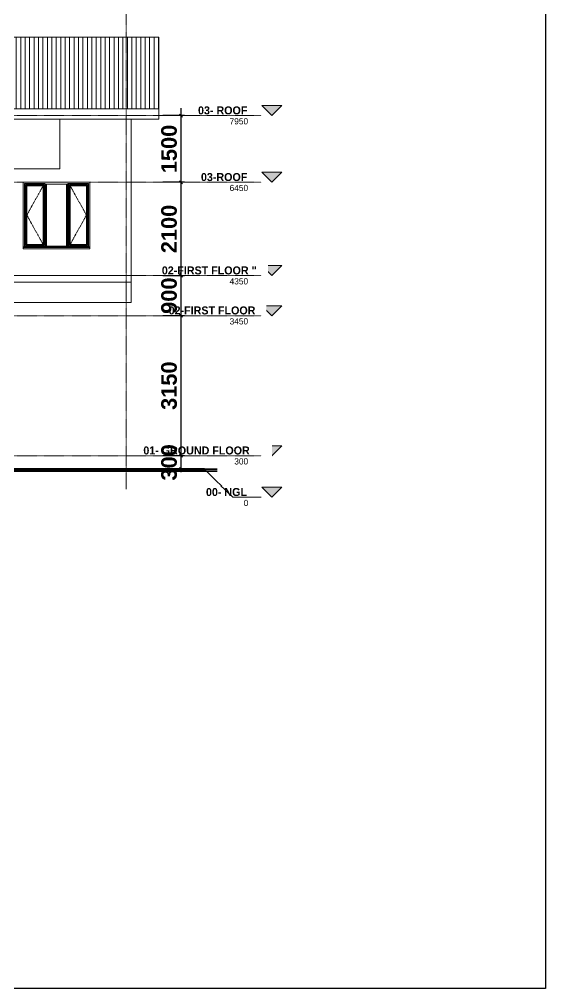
# Model space of a CAD drawing. Header units: inches. Extents: x 22 to 382261, y 22 to 371281.
# Drawn here: x 246451 to 258290, y 100501 to 122303 of the extents above; entities that cross this region are included whole.
import ezdxf

# ---------------------------------------------------------------- set-up
doc = ezdxf.new("R2010")
doc.units = ezdxf.units.IN
doc.header["$MEASUREMENT"] = 0
doc.linetypes.add('Centre', pattern=[31.75, 6.35, -4.7625, 15.875, -4.7625])
doc.linetypes.add('Grid Line 1_2_', pattern=[22.225, 12.7, -3.175, 3.175, -3.175])
for name, color, linetype, lineweight in [('A-ANNO-DIMS', 211, 'Continuous', 9), ('A-DETL', 90, 'Continuous', 9), ('A-DETL-GENF', 92, 'Continuous', 9), ('A-DETL-THIN', 151, 'Continuous', 9), ('A-FLOR', 192, 'Continuous', 9), ('A-FLOR-LEVL', 51, 'Continuous', 9), ('A-GLAZ', 151, 'Continuous', 9), ('A-ROOF-OTLN', 132, 'Continuous', 9), ('I-WALL', 2, 'Continuous', 9), ('S-GRID', 1, 'Continuous', 9)]:
    doc.layers.add(name, color=color, linetype=linetype, lineweight=lineweight)
doc.styles.add('Arial_B', font='arialbd.ttf', dxfattribs={"height": 350.793651})
doc.styles.add('Century Gothic', font='GOTHIC.TTF', dxfattribs={"height": 255})
doc.styles.add('Century Gothic_B', font='GOTHICB.TTF', dxfattribs={"height": 510})
doc.dimstyles.new('2', dxfattribs={"dimscale": 304.8, "dimtxt": 346.888196, "dimasz": 0.221354, "dimexe": 1.338583, "dimexo": 0.0625, "dimgap": 0.278871, "dimtad": 1, "dimdec": 0, "dimzin": 0, "dimdsep": 46, "dimtxsty": 'Arial_B', "dimblk1": 'OBLIQUE', "dimblk2": 'OBLIQUE', "dimsah": 1, "dimcen": 0.09, "dimdle": 0.557743, "dimazin": 0, "dimtfac": 1, "dimtdec": 4, "dimtix": 1, "dimtmove": 0, "dimatfit": 3, "dimfxl": 0.557743, "dimfxlon": 1, "dimtvp": 1, "dimtolj": 1, "dimtzin": 0, "dimarcsym": 2})

# ---------------------------------------------------------------- blocks, each defined once
blk = doc.blocks.new('Casement - Plain-Triple _UK_ - W07 Casement - Plain-Triple _UK_-853037-Right Side Elevation - Callout 1')
at = {"layer": 'A-GLAZ'}
for p, q in [((20553, 5003), (20553, 6420)), ((20564, 6409), (20553, 6420)), ((20553, 6420), (21018, 6420)), ((20553, 6420), (20553, 5003)), ((21018, 6420), (20553, 6420)), ((20564, 5014), (20564, 6409)), ((21008, 6409), (20564, 6409)), ((20603, 6370), (20586, 6387)), ((20586, 6387), (20586, 5036)), ((20986, 6387), (20586, 6387)), ((20603, 6370), (20603, 5053)), ((20968, 6370), (20603, 6370)), ((20603, 5053), (20603, 6370)), ((20603, 6370), (20968, 6370)), ((20986, 6387), (20968, 6370)), ((20968, 5053), (20968, 6370)), ((20968, 6370), (20968, 5053)), ((20986, 5036), (20986, 6387)), ((21018, 6420), (21008, 6409)), ((21008, 6409), (21008, 5014)), ((21018, 6420), (21018, 5003)), ((21018, 5003), (21018, 6420)), ((21508, 6410), (21038, 6410)), ((21038, 6410), (21038, 5013)), ((21048, 5013), (21048, 6410)), ((21048, 6410), (21498, 6410)), ((21498, 6410), (21498, 5013)), ((21508, 5013), (21508, 6410)), ((21528, 6420), (21993, 6420)), ((21528, 5003), (21528, 6420)), ((21528, 6420), (21540, 6408)), ((21528, 6420), (21528, 5003)), ((21993, 6420), (21528, 6420)), ((21540, 6408), (21982, 6408)), ((21540, 6408), (21540, 5015)), ((21962, 6389), (21559, 6389)), ((21559, 5034), (21559, 6389)), ((21559, 6389), (21578, 6370)), ((21943, 6370), (21578, 6370)), ((21578, 6370), (21578, 5053)), ((21578, 6370), (21578, 5053)), ((21943, 6370), (21578, 6370)), ((21943, 6370), (21962, 6389)), ((21943, 5053), (21943, 6370)), ((21943, 5053), (21943, 6370)), ((21962, 5034), (21962, 6389)), ((21982, 6408), (21993, 6420)), ((21982, 6408), (21982, 5015)), ((21993, 6420), (21993, 5003)), ((21993, 5003), (21993, 6420)), ((20603, 5053), (20586, 5036)), ((20586, 5036), (20986, 5036)), ((20603, 5053), (20968, 5053)), ((20968, 5053), (20603, 5053)), ((20968, 5053), (20986, 5036)), ((21540, 5015), (21528, 5003)), ((21540, 5015), (21982, 5015)), ((21578, 5053), (21559, 5034)), ((21559, 5034), (21962, 5034)), ((21578, 5053), (21943, 5053)), ((21578, 5053), (21943, 5053)), ((21943, 5053), (21962, 5034)), ((21982, 5015), (21993, 5003)), ((20523, 5001), (22023, 5001)), ((22023, 5000), (20523, 5000)), ((22023, 4995), (20523, 4995)), ((20523, 4984), (20523, 4989)), ((20523, 4950), (20523, 4984)), ((22023, 4984), (20523, 4984)), ((22023, 4950), (20523, 4950)), ((21998, 4984), (20548, 4984)), ((20564, 5014), (20553, 5003)), ((21018, 5003), (20553, 5003)), ((20553, 5003), (21018, 5003)), ((21008, 5014), (20564, 5014)), ((21008, 5014), (21018, 5003)), ((21038, 5013), (21508, 5013)), ((21498, 5013), (21048, 5013)), ((21993, 5003), (21528, 5003)), ((21528, 5003), (21993, 5003)), ((22023, 4989), (22023, 4984)), ((22023, 4984), (22023, 4950))]:
    blk.add_line(p, q, dxfattribs=at)
at = {"layer": 'A-GLAZ', "linetype": 'Centre'}
for p, q in [((20968, 6370), (20603, 5712)), ((21578, 6370), (21943, 5712)), ((20968, 5053), (20603, 5712)), ((21578, 5053), (21943, 5712))]:
    blk.add_line(p, q, dxfattribs=at)
blk = doc.blocks.new('Level - Level Head - Circle 2-744587-Right Side Elevation - Callout 1')
at = {"layer": 'A-FLOR-LEVL'}
blk.add_hatch(color=256, dxfattribs=at).paths.add_polyline_path([(25887, -410), (26336, -410), (26111, -635)])
for p, q in [((25887, -410), (26111, -635)), ((26336, -410), (25887, -410)), ((26111, -635), (26336, -410))]:
    blk.add_line(p, q, dxfattribs=at)
blk = doc.blocks.new('_Oblique')
at = {"color": 0, "linetype": 'ByBlock', "lineweight": -2}
blk.add_line((-0.5, -0.5), (0.5, 0.5), dxfattribs=at)
blk = doc.blocks.new('*D4906')
at = {"layer": 'A-ANNO-DIMS', "color": 0, "lineweight": -2, "transparency": 16777216}
for p, q in [((250165, 120138), (249677, 120138)), ((250085, 120308), (250085, 118468)), ((250165, 118638), (249677, 118638))]:
    blk.add_line(p, q, dxfattribs=at)
at = {"layer": 'Defpoints', "color": 0, "transparency": 16777216}
for p in [(250185, 120138), (250085, 118638), (250185, 118638)]:
    blk.add_point(p, dxfattribs=at)
at = {"layer": 'A-ANNO-DIMS', "color": 0, "lineweight": -2, "transparency": 16777216, "xscale": 67.46874999999999, "yscale": 67.46874999999999, "zscale": 67.46874999999999}
for p, rotation in [((250085, 120138), 90), ((250085, 118638), 270)]:
    blk.add_blockref('_Oblique', p, dxfattribs=dict(at, rotation=rotation))
at = {"layer": 'A-ANNO-DIMS', "color": 0, "transparency": 16777216, "insert": (249820, 119388), "char_height": 350.8, "width": 746.25, "attachment_point": 5, "rotation": 90, "style": 'Arial_B'}
blk.add_mtext('\\A1;1500', dxfattribs=at)
blk = doc.blocks.new('*D4907')
at = {"layer": 'A-ANNO-DIMS', "color": 0, "lineweight": -2, "transparency": 16777216}
for p, q in [((250165, 118638), (249677, 118638)), ((250085, 118808), (250085, 116368)), ((250165, 116538), (249677, 116538))]:
    blk.add_line(p, q, dxfattribs=at)
at = {"layer": 'Defpoints', "color": 0, "transparency": 16777216}
for p in [(250185, 118638), (250085, 116538), (250185, 116538)]:
    blk.add_point(p, dxfattribs=at)
at = {"layer": 'A-ANNO-DIMS', "color": 0, "lineweight": -2, "transparency": 16777216, "xscale": 67.46874999999999, "yscale": 67.46874999999999, "zscale": 67.46874999999999}
for p, rotation in [((250085, 118638), 90), ((250085, 116538), 270)]:
    blk.add_blockref('_Oblique', p, dxfattribs=dict(at, rotation=rotation))
at = {"layer": 'A-ANNO-DIMS', "color": 0, "transparency": 16777216, "insert": (249820, 117588), "char_height": 350.8, "width": 746.25, "attachment_point": 5, "rotation": 90, "style": 'Arial_B'}
blk.add_mtext('\\A1;2100', dxfattribs=at)
blk = doc.blocks.new('*D4908')
at = {"layer": 'A-ANNO-DIMS', "color": 0, "lineweight": -2, "transparency": 16777216}
for p, q in [((250165, 116538), (249677, 116538)), ((250085, 116538), (250085, 116606)), ((250085, 116538), (250085, 115638)), ((250165, 115638), (249677, 115638)), ((250085, 115638), (250085, 115571))]:
    blk.add_line(p, q, dxfattribs=at)
at = {"layer": 'Defpoints', "color": 0, "transparency": 16777216}
for p in [(250185, 116538), (250085, 115638), (250185, 115638)]:
    blk.add_point(p, dxfattribs=at)
at = {"layer": 'A-ANNO-DIMS', "color": 0, "lineweight": -2, "transparency": 16777216, "xscale": 67.46874999999999, "yscale": 67.46874999999999, "zscale": 67.46874999999999}
for p, rotation in [((250085, 116538), 270), ((250085, 115638), 90)]:
    blk.add_blockref('_Oblique', p, dxfattribs=dict(at, rotation=rotation))
at = {"layer": 'A-ANNO-DIMS', "color": 0, "transparency": 16777216, "insert": (249820, 116088), "char_height": 350.8, "width": 559.69, "attachment_point": 5, "rotation": 90, "style": 'Arial_B'}
blk.add_mtext('\\A1;900', dxfattribs=at)
blk = doc.blocks.new('*D4909')
at = {"layer": 'A-ANNO-DIMS', "color": 0, "lineweight": -2, "transparency": 16777216}
for p, q in [((250085, 115808), (250085, 112318)), ((250165, 115638), (249677, 115638)), ((250165, 112488), (249677, 112488))]:
    blk.add_line(p, q, dxfattribs=at)
at = {"layer": 'Defpoints', "color": 0, "transparency": 16777216}
for p in [(250185, 115638), (250085, 112488), (250185, 112488)]:
    blk.add_point(p, dxfattribs=at)
at = {"layer": 'A-ANNO-DIMS', "color": 0, "lineweight": -2, "transparency": 16777216, "xscale": 67.46874999999999, "yscale": 67.46874999999999, "zscale": 67.46874999999999}
for p, rotation in [((250085, 115638), 90), ((250085, 112488), 270)]:
    blk.add_blockref('_Oblique', p, dxfattribs=dict(at, rotation=rotation))
at = {"layer": 'A-ANNO-DIMS', "color": 0, "transparency": 16777216, "insert": (249820, 114063), "char_height": 350.8, "width": 746.25, "attachment_point": 5, "rotation": 90, "style": 'Arial_B'}
blk.add_mtext('\\A1;3150', dxfattribs=at)
blk = doc.blocks.new('*D4910')
at = {"layer": 'A-ANNO-DIMS', "color": 0, "lineweight": -2, "transparency": 16777216}
for p, q in [((250085, 112488), (250085, 112556)), ((250165, 112488), (249677, 112488)), ((250085, 112488), (250085, 112188)), ((250165, 112188), (249677, 112188)), ((250085, 112188), (250085, 112121))]:
    blk.add_line(p, q, dxfattribs=at)
at = {"layer": 'Defpoints', "color": 0, "transparency": 16777216}
for p in [(250185, 112488), (250085, 112188), (250185, 112188)]:
    blk.add_point(p, dxfattribs=at)
at = {"layer": 'A-ANNO-DIMS', "color": 0, "lineweight": -2, "transparency": 16777216, "xscale": 67.46874999999999, "yscale": 67.46874999999999, "zscale": 67.46874999999999}
for p, rotation in [((250085, 112488), 270), ((250085, 112188), 90)]:
    blk.add_blockref('_Oblique', p, dxfattribs=dict(at, rotation=rotation))
at = {"layer": 'A-ANNO-DIMS', "color": 0, "transparency": 16777216, "insert": (249820, 112338), "char_height": 350.8, "width": 559.69, "attachment_point": 5, "rotation": 90, "style": 'Arial_B'}
blk.add_mtext('\\A1;300', dxfattribs=at)

msp = doc.modelspace()

# ---------------------------------------------------------------- hatches: boundary and pattern name
at = {"layer": 'A-DETL-GENF'}
h = msp.add_hatch(dxfattribs=at)
h.set_pattern_fill('FP_4', color=174, style=0, pattern_type=2)
h.set_pattern_definition([(90, (228481.12, 112188.33), (-100, 6e-15), [])])
h.paths.add_polyline_path([(236623.3, 120290.6), (249588.4, 120290.6), (249588.4, 121900.5), (227516.1, 121900.5), (227516.1, 120408.1), (228900.9, 120526.8), (228921.2, 120290.6), (234243.6, 120290.6)])

# ---------------------------------------------------------------- linework, layer by layer
at = {"layer": 'A-DETL', "lineweight": 100}
msp.add_line((212932.3, 112188.3), (250618.2, 112188.3), dxfattribs=at)
at = {"layer": 'A-DETL-THIN'}
for p, q in [((249588.4, 121900.5), (227516.1, 121900.5)), ((249588.4, 120290.6), (249588.4, 121900.5)), ((228921.2, 120290.6), (249588.4, 120290.6))]:
    msp.add_line(p, q, dxfattribs=at)
at = {"layer": 'A-FLOR'}
for p, q in [((246339.4, 116538.3), (248969.4, 116538.3)), ((248969.4, 116388.3), (246086.9, 116388.3))]:
    msp.add_line(p, q, dxfattribs=at)
at = {"layer": 'A-FLOR', "lineweight": 35}
for p, q in [((250902, 112188.3), (212825.5, 112188.3)), ((212825.5, 112138.3), (250902, 112138.3))]:
    msp.add_line(p, q, dxfattribs=at)
at = {"layer": 'A-FLOR-LEVL', "linetype": 'Grid Line 1_2_'}
msp.add_line((212682.1, 112188.3), (250618.2, 112188.3), dxfattribs=at)
at = {"layer": 'A-ROOF-OTLN'}
for q in [(249588.4, 120290.6), (227477.3, 120055.6)]:
    msp.add_line((249588.4, 120055.6), q, dxfattribs=at)
at = {"layer": 'I-WALL'}
for p, q in [((247357.8, 120055.6), (247357.8, 118938.3)), ((248969.4, 120055.6), (248969.4, 115938.3)), ((244842.3, 118938.3), (247357.8, 118938.3)), ((246539.4, 117177.8), (246539.4, 118638.3)), ((246539.4, 118638.3), (248039.4, 118638.3)), ((248039.4, 118638.3), (248039.4, 117177.8)), ((246087.3, 115938.3), (248969.4, 115938.3))]:
    msp.add_line(p, q, dxfattribs=at)
at = {"layer": 'S-GRID', "linetype": 'Grid Line 1_2_'}
msp.add_line((248854.4, 111738.3), (248854.4, 126972.5), dxfattribs=at)

# ---------------------------------------------------------------- block references
at = {"layer": 'A-FLOR-LEVL'}
for p in [(226016.1, 120773.3), (226016.1, 119273.3), (226016.1, 117173.3), (226016.1, 116273.3), (226016.1, 113123.3), (226016.1, 112188.3)]:
    msp.add_blockref('Level - Level Head - Circle 2-744587-Right Side Elevation - Callout 1', p, dxfattribs=at)
at = {"layer": 'A-GLAZ', "linetype": 'Centre'}
msp.add_blockref('Casement - Plain-Triple _UK_ - W07 Casement - Plain-Triple _UK_-853037-Right Side Elevation - Callout 1', (226016.1, 112188.3), dxfattribs=at)

# ---------------------------------------------------------------- dimensions: what is measured, and where the dimension line sits
at = {"layer": 'A-ANNO-DIMS'}
dim = msp.add_linear_dim(base=(250084.5, 118638.3), p1=(250184.5, 120138.3), p2=(250184.5, 118638.3), angle=90, dimstyle='2', override={"dimpost": '<>', "dimfxl": 1500}, dxfattribs=at)
dim.commit()
dim.dimension.update_dxf_attribs({"geometry": '*D4906', "text_midpoint": (249820.4, 119388.3)})

# ---------------------------------------------------------------- next in the draw order: texts
at = {"layer": 'A-FLOR-LEVL', "char_height": 180, "attachment_point": 1, "style": 'Century Gothic_B', "bg_fill": 3, "box_fill_scale": 1.25, "bg_fill_color": 256, "bg_fill_true_color": 13158600, "bg_fill_transparency": 0}
for s, insert, width in [('03- ROOF', (250469.9, 120346.2), 1354.852), ('03-ROOF', (250535.9, 118846.2), 1274.683), ('02-FIRST FLOOR "', (249655.9, 116746.2), 2340.927), ('02-FIRST FLOOR', (249808.9, 115846.2), 2156.539), ('01- GROUND FLOOR', (249239.9, 112696.2), 2845.991), ('00- NGL', (250648.9, 111761.2), 1138.396)]:
    msp.add_mtext(s, dxfattribs=dict(at, insert=insert, width=width))

# ---------------------------------------------------------------- next in the draw order: linework, layer by layer
at = {"layer": 'A-FLOR-LEVL'}
msp.add_line((250618.2, 112188.3), (251253.2, 111553.3), dxfattribs=at)

# ---------------------------------------------------------------- next in the draw order: texts
at = {"layer": 'A-FLOR-LEVL', "char_height": 140, "attachment_point": 1, "style": 'Century Gothic', "bg_fill": 3, "box_fill_scale": 1.25, "bg_fill_color": 256, "bg_fill_true_color": 13158600, "bg_fill_transparency": 0}
for s, insert, width in [('7950', (251180.5, 120080.9), 513.08), ('6450', (251180.5, 118580.9), 513.08), ('4350', (251180.5, 116480.9), 513.08), ('3450', (251180.5, 115580.9), 513.08), ('0', (251497.5, 111495.9), 128.27)]:
    msp.add_mtext(s, dxfattribs=dict(at, insert=insert, width=width))

# ---------------------------------------------------------------- next in the draw order: dimensions: what is measured, and where the dimension line sits
at = {"layer": 'A-ANNO-DIMS'}
for base, p1, p2, override, picture, middle in [((250084.5, 116538.3), (250184.5, 118638.3), (250184.5, 116538.3), {"dimpost": '<>', "dimfxl": 2100}, '*D4907', (249820.4, 117588.3)), ((250084.5, 115638.3), (250184.5, 116538.3), (250184.5, 115638.3), {"dimpost": '<>', "dimfxl": 900}, '*D4908', (249820.3, 116088.3)), ((250084.5, 112488.3), (250184.5, 115638.3), (250184.5, 112488.3), {"dimpost": '<>', "dimfxl": 3150}, '*D4909', (249820.4, 114063.3)), ((250084.5, 112188.3), (250184.5, 112488.3), (250184.5, 112188.3), {"dimpost": '<>', "dimfxl": 300}, '*D4910', (249820.4, 112338.3))]:
    dim = msp.add_linear_dim(base=base, p1=p1, p2=p2, angle=90, dimstyle='2', override=override, dxfattribs=at)
    dim.commit()
    dim.dimension.update_dxf_attribs({"geometry": picture, "text_midpoint": middle})

# ---------------------------------------------------------------- next in the draw order: linework, layer by layer
at = {"layer": 'A-FLOR-LEVL', "linetype": 'Grid Line 1_2_'}
for p, q in [((212682.1, 120138.3), (251888.2, 120138.3)), ((212682.1, 118638.3), (251888.2, 118638.3)), ((212682.1, 116538.3), (251888.2, 116538.3)), ((212682.1, 115638.3), (251888.2, 115638.3))]:
    msp.add_line(p, q, dxfattribs=at)
at = {"layer": 'A-FLOR-LEVL'}
msp.add_line((251253.2, 111553.3), (251888.2, 111553.3), dxfattribs=at)

# ---------------------------------------------------------------- next in the draw order: texts
at = {"layer": 'A-FLOR-LEVL', "insert": (251285.5, 112430.9), "char_height": 140, "width": 384.81, "attachment_point": 1, "style": 'Century Gothic', "bg_fill": 3, "box_fill_scale": 1.25, "bg_fill_color": 256, "bg_fill_true_color": 13158600, "bg_fill_transparency": 0}
msp.add_mtext('300', dxfattribs=at)

# ---------------------------------------------------------------- next in the draw order: linework, layer by layer
msp.add_lwpolyline([(185847.8, 174007.8), (258290.1, 174007.8), (258290.1, 100501.1), (185847.8, 100501.1)], close=True)
at = {"layer": 'A-FLOR-LEVL', "linetype": 'Grid Line 1_2_'}
msp.add_line((212682.1, 112488.3), (251888.2, 112488.3), dxfattribs=at)

doc.saveas('drawing.dxf')
